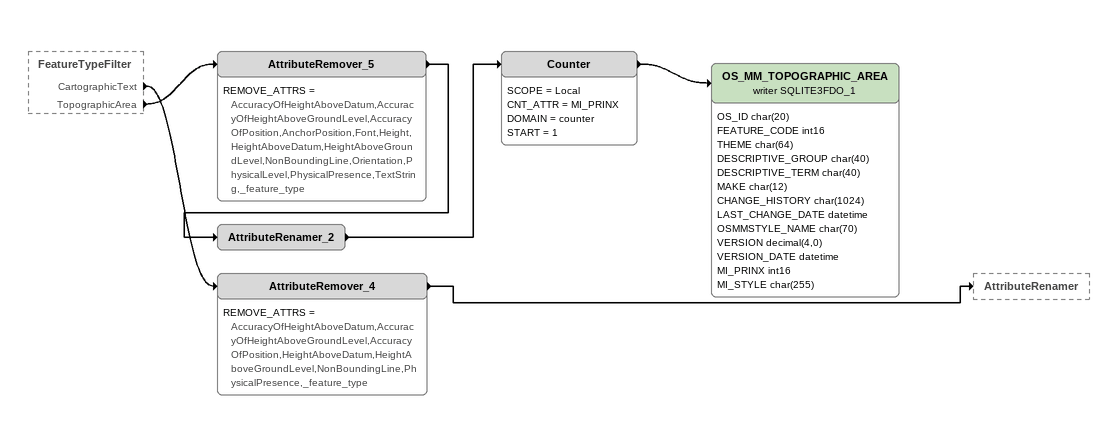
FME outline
FeatureTypeFilter [outside]
    CartographicText -> AttributeRemover_4
    TopographicArea -> AttributeRemover_5
AttributeRemover_5
    REMOVE_ATTRS = AccuracyOfHeightAboveDatum,AccuracyOfHeightAboveGroundLevel,AccuracyOfPosition,AnchorPosition,Font,Height,HeightAboveDatum,HeightAboveGroundLevel,NonBoundingLine,Orientation,PhysicalLevel,PhysicalPresence,TextString,_feature_type
    -> AttributeRenamer_2
AttributeRenamer_2
    -> Counter
Counter
    SCOPE = Local
    CNT_ATTR = MI_PRINX
    DOMAIN = counter
    START = 1
    -> OS_MM_TOPOGRAPHIC_AREA (writer SQLITE3FDO_1)
OS_MM_TOPOGRAPHIC_AREA (writer SQLITE3FDO_1)
    attributes: OS_ID char(20), FEATURE_CODE int16, THEME char(64), DESCRIPTIVE_GROUP char(40), DESCRIPTIVE_TERM char(40), MAKE char(12), CHANGE_HISTORY char(1024), LAST_CHANGE_DATE datetime, OSMMSTYLE_NAME char(70), VERSION decimal(4,0), VERSION_DATE datetime, MI_PRINX int16, MI_STYLE char(255)
AttributeRemover_4
    REMOVE_ATTRS = AccuracyOfHeightAboveDatum,AccuracyOfHeightAboveGroundLevel,AccuracyOfPosition,HeightAboveDatum,HeightAboveGroundLevel,NonBoundingLine,PhysicalPresence,_feature_type
    -> AttributeRenamer
